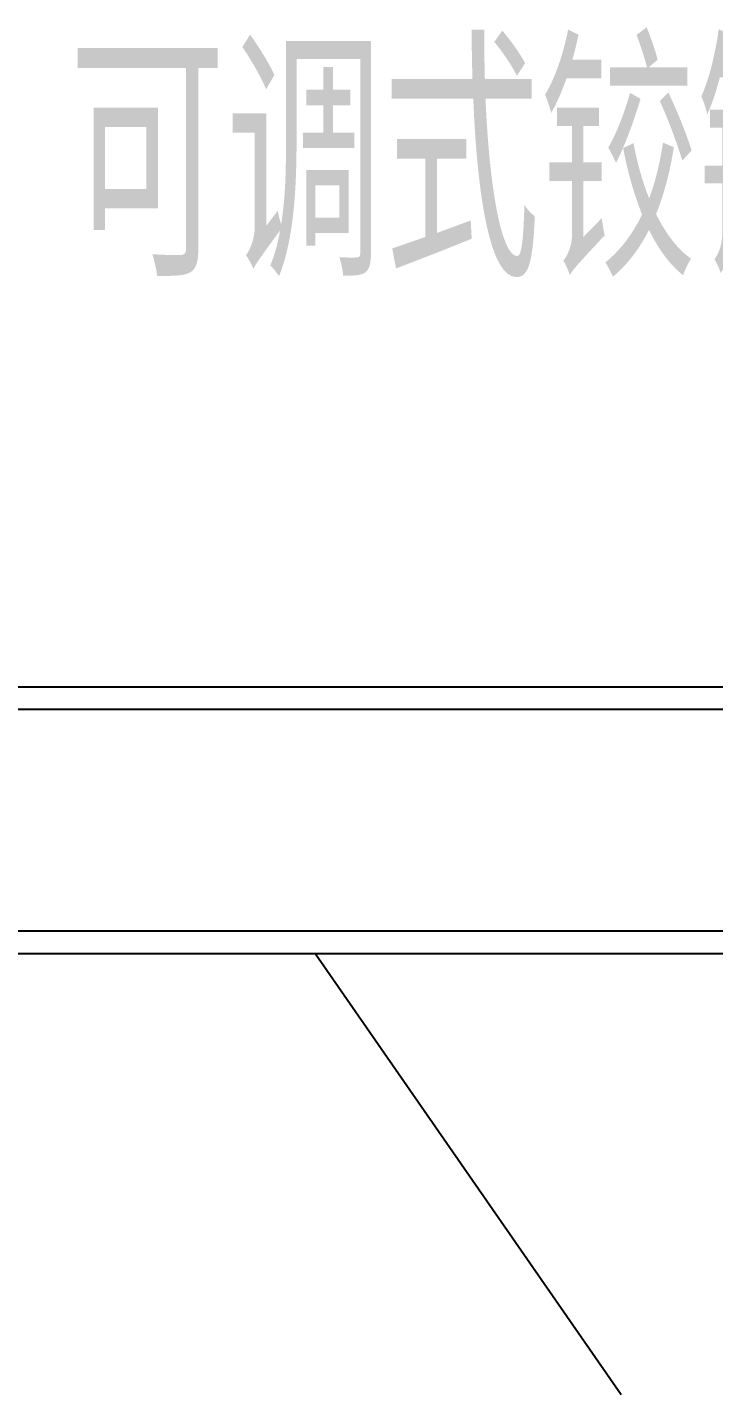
# Model space of a CAD drawing. Extents: x 27938 to 1042331, y -235042 to 1535213.
# Drawn here: x 735631 to 736855, y 767860 to 770297 of the extents above; entities that cross this region are included whole.
import ezdxf

# ---------------------------------------------------------------- set-up
doc = ezdxf.new("R2010")
doc.units = 0
doc.header["$LTSCALE"] = 1000
doc.header["$MEASUREMENT"] = 0
doc.layers.add('W_DIM', color=4, linetype='Continuous')
doc.styles.get("Standard").update_dxf_attribs({"font": 'gbenor.shx', "bigfont": 'gbcbig.shx'})
doc.styles.add('wwp100', font='txt.shx', dxfattribs={"width": 0.7, "height": 400, "bigfont": 'hztxt.shx'})
doc.dimstyles.get("Standard").update_dxf_attribs({"dimtxt": 0.18, "dimasz": 0.18, "dimexe": 0.18, "dimexo": 0.0625, "dimgap": 0.09, "dimtad": 0, "dimtih": 1, "dimtoh": 1, "dimdec": 4, "dimzin": 0, "dimdsep": 46, "dimtxsty": 'Standard', "dimcen": 0.09, "dimadec": 0, "dimazin": 0, "dimtfac": 1, "dimtdec": 4, "dimtofl": 0, "dimtmove": 0, "dimatfit": 3, "dimfxl": 1, "dimtolj": 1, "dimtzin": 0, "dimarcsym": 0})

msp = doc.modelspace()

# ---------------------------------------------------------------- linework, layer by layer
at = {"linetype": 'Continuous'}
for p, q in [((733817.7, 769121.4), (737627.4, 769121.4)), ((737319.4, 769080.7), (733788.9, 769080.7)), ((737319.4, 768685.8), (733788.9, 768685.8)), ((737627.4, 768645.1), (733817.7, 768645.1))]:
    msp.add_line(p, q, dxfattribs=at)

# ---------------------------------------------------------------- texts
at = {"layer": 'W_DIM', "color": 7, "style": 'wwp100', "width": 0.7}
msp.add_text('可调式铰链A', height=400, dxfattribs=at).set_placement((735705.2, 769852.5))

# ---------------------------------------------------------------- leaders
msp.add_leader([(736145.1, 768645.1), (736690, 767859.7)], dimstyle='Standard', override={"dimgap": 20, "dimtad": 0})

doc.saveas('drawing.dxf')
